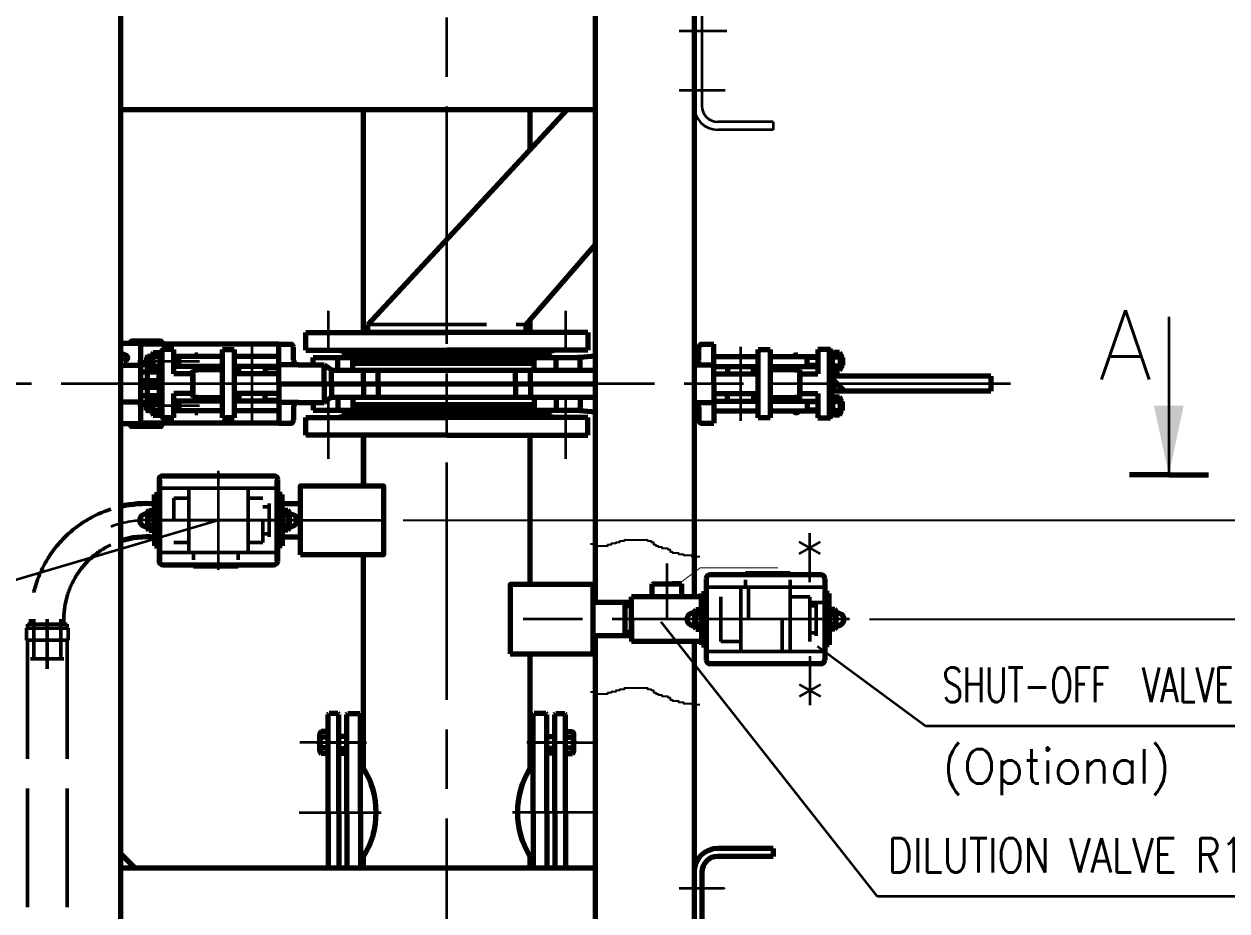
# Model space of a CAD drawing. Extents: x 68 to 8478, y -14 to 5926.
# Drawn here: x 1336 to 2552, y 3134 to 4031 of the extents above; entities that cross this region are included whole.
import ezdxf

# ---------------------------------------------------------------- set-up
doc = ezdxf.new("R2010")
doc.units = 0
doc.header["$LTSCALE"] = 10
doc.linetypes.add('ACAD_ISO02W100', pattern=[15, 12, -3])
doc.linetypes.add('ACAD_ISO08W100', pattern=[36, 24, -3, 6, -3])
doc.layers.get('0').update_dxf_attribs({"linetype": 'CONTINUOUS'})
doc.layers.get('DEFPOINTS').update_dxf_attribs({"linetype": 'CONTINUOUS'})
for name, color, linetype, lineweight in [('M_EQUIP_A1', 1, 'CONTINUOUS', 35), ('M_EQUIP_E2', 4, 'CONTINUOUS', 25), ('M_EQUIP_E3', 3, 'CONTINUOUS', 35), ('M_EQUIP_E5', 2, 'CONTINUOUS', 50), ('M_EQUIP_E7', 7, 'CONTINUOUS', 70), ('M_EQUIP_E8', 8, 'ACAD_ISO08W100', 18)]:
    doc.layers.add(name, color=color, linetype=linetype, lineweight=lineweight)
doc.styles.add('SIMPLEX', font='simplex')
doc.styles.add('TXT', font='txt')
doc.dimstyles.new('NORDIC', dxfattribs={"dimscale": 10, "dimtxt": 3.5, "dimasz": 3.5, "dimexe": 2, "dimexo": 2, "dimgap": 1, "dimtad": 0, "dimdec": 0, "dimdsep": 46, "dimtxsty": 'SIMPLEX', "dimcen": 3, "dimclrd": 3, "dimclre": 3, "dimclrt": 3, "dimadec": 0, "dimazin": 0, "dimtfac": 1, "dimtdec": 0, "dimtmove": 0, "dimatfit": 3, "dimfxl": 0, "dimtvp": 1, "dimtolj": 1, "dimarcsym": 0})

# ---------------------------------------------------------------- blocks, each defined once
blk = doc.blocks.new('*D14')
at = {"layer": 'DEFPOINTS', "color": 0, "linetype": 'Continuous', "lineweight": 25, "transparency": 16777216}
for p in [(1842.3, 5329.2), (1699.7, 3529.2), (2924.9, 3529.2)]:
    blk.add_point(p, dxfattribs=at)
at = {"layer": 'M_EQUIP_E3', "color": 3, "linetype": 'Continuous', "lineweight": -2, "transparency": 16777216}
for p, q in [((1862.3, 5329.2), (2944.9, 5329.2)), ((2924.9, 5294.2), (2924.9, 3564.2)), ((1719.7, 3529.2), (2944.9, 3529.2))]:
    blk.add_line(p, q, dxfattribs=at)
at = {"layer": 'M_EQUIP_E3', "color": 3, "linetype": 'Continuous', "lineweight": 25, "transparency": 16777216}
for points in [[(2919, 5294.2), (2930.7, 5294.2), (2924.9, 5329.2)], [(2919, 3564.2), (2930.7, 3564.2), (2924.9, 3529.2)]]:
    blk.add_solid(points, dxfattribs=at)
at = {"layer": 'M_EQUIP_E3', "color": 3, "linetype": 'Continuous', "transparency": 16777216, "insert": (2871.5, 4429.7), "char_height": 35, "attachment_point": 5, "rotation": 90, "style": 'SIMPLEX'}
blk.add_mtext('\\A1;(1800 [70.87"])', dxfattribs=at)
blk = doc.blocks.new('*D15')
at = {"layer": 'DEFPOINTS', "color": 0, "linetype": 'Continuous', "lineweight": 25, "transparency": 16777216}
for p in [(1699.7, 3529.2), (2063.3, 2934.2), (2924.9, 2934.2)]:
    blk.add_point(p, dxfattribs=at)
at = {"layer": 'M_EQUIP_E3', "color": 3, "linetype": 'Continuous', "lineweight": -2, "transparency": 16777216}
for p, q in [((1719.7, 3529.2), (2944.9, 3529.2)), ((2924.9, 3494.2), (2924.9, 2969.2)), ((2083.3, 2934.2), (2944.9, 2934.2))]:
    blk.add_line(p, q, dxfattribs=at)
at = {"layer": 'M_EQUIP_E3', "color": 3, "linetype": 'Continuous', "lineweight": 25, "transparency": 16777216}
for points in [[(2919, 3494.2), (2930.7, 3494.2), (2924.9, 3529.2)], [(2919, 2969.2), (2930.7, 2969.2), (2924.9, 2934.2)]]:
    blk.add_solid(points, dxfattribs=at)
at = {"layer": 'M_EQUIP_E3', "color": 3, "linetype": 'Continuous', "transparency": 16777216, "insert": (2871.5, 3231.7), "char_height": 35, "attachment_point": 5, "rotation": 90, "style": 'SIMPLEX'}
blk.add_mtext('\\A1;595 [23.43"]', dxfattribs=at)
blk = doc.blocks.new('*D17')
at = {"layer": 'DEFPOINTS', "color": 0, "linetype": 'Continuous', "lineweight": 25, "transparency": 16777216}
for p in [(2040.4, 5329.2), (3186.4, 5329.2), (2073.3, 2249.2)]:
    blk.add_point(p, dxfattribs=at)
at = {"layer": 'M_EQUIP_E3', "color": 3, "linetype": 'Continuous', "lineweight": -2, "transparency": 16777216}
for p, q in [((2060.4, 5329.2), (3206.4, 5329.2)), ((3186.4, 2284.2), (3186.4, 5294.2)), ((2093.3, 2249.2), (3206.4, 2249.2))]:
    blk.add_line(p, q, dxfattribs=at)
at = {"layer": 'M_EQUIP_E3', "color": 3, "linetype": 'Continuous', "lineweight": 25, "transparency": 16777216}
for points in [[(3180.6, 5294.2), (3192.2, 5294.2), (3186.4, 5329.2)], [(3180.6, 2284.2), (3192.2, 2284.2), (3186.4, 2249.2)]]:
    blk.add_solid(points, dxfattribs=at)
at = {"layer": 'M_EQUIP_E3', "color": 3, "linetype": 'Continuous', "transparency": 16777216, "insert": (3133.1, 3789.2), "char_height": 35, "attachment_point": 5, "rotation": 90, "style": 'SIMPLEX'}
blk.add_mtext('\\A1;(3080 [121.26"])', dxfattribs=at)
blk = doc.blocks.new('LMN1')
at = {"color": 0, "linetype": 'Continuous'}
blk.add_line((8, 0), (0, 0), dxfattribs=at)
blk.add_solid([(3.5, 0.75), (3.5, -0.75), (0, 0)], dxfattribs=at)
at = {"color": 0, "linetype": 'Continuous', "style": 'TXT'}
blk.add_attdef('A', (4.917, 0.5), '', height=3.5, dxfattribs=at)
blk = doc.blocks.new('U140X')
at = {"layer": 'M_EQUIP_E7'}
for p, q in [((72, 40), (16, 40)), ((72, 40), (72, 32)), ((72, 32), (16, 32)), ((-8, 16), (-8, -76)), ((0, 16), (0, -76)), ((72, -92), (16, -92)), ((72, -92), (72, -100)), ((72, -100), (16, -100))]:
    blk.add_line(p, q, dxfattribs=at)
for centre, radius, start, end in [((16, 16), 24, 90, 180), ((16, 16), 16, 90, 180), ((16, -76), 24, 180, 270), ((16, -76), 16, 180, 270)]:
    blk.add_arc(centre, radius, start, end, dxfattribs=at)
at = {"layer": 'M_EQUIP_E8'}
for p, q in [((-15.1, 0), (23.4, 0)), ((-15.1, -60), (23.4, -60))]:
    blk.add_line(p, q, dxfattribs=at)
blk = doc.blocks.new('TOIMITUSR')
at = {"layer": 'M_EQUIP_E3', "linetype": 'ACAD_ISO08W100', "lineweight": 35}
for p, q in [((30, 0), (130, 0)), ((87.5, -21.7), (112.5, 21.7)), ((87.5, 21.7), (112.5, -21.7))]:
    blk.add_line(p, q, dxfattribs=at)
blk = doc.blocks.new('*D40')
at = {"layer": 'DEFPOINTS', "color": 0, "linetype": 'Continuous', "lineweight": 25, "transparency": 16777216}
for p in [(1699.3, 3529.2), (2170.6, 3429.2), (2749.2, 3429.2)]:
    blk.add_point(p, dxfattribs=at)
at = {"layer": 'M_EQUIP_E3', "color": 3, "linetype": 'Continuous', "lineweight": -2, "transparency": 16777216}
for p, q in [((2749.2, 3529.2), (2749.2, 3887.5)), ((1719.3, 3529.2), (2769.2, 3529.2)), ((2749.2, 3464.2), (2749.2, 3494.2)), ((2190.6, 3429.2), (2769.2, 3429.2))]:
    blk.add_line(p, q, dxfattribs=at)
at = {"layer": 'M_EQUIP_E3', "color": 3, "linetype": 'Continuous', "lineweight": 25, "transparency": 16777216}
for points in [[(2743.3, 3494.2), (2755, 3494.2), (2749.2, 3529.2)], [(2743.3, 3464.2), (2755, 3464.2), (2749.2, 3429.2)]]:
    blk.add_solid(points, dxfattribs=at)
at = {"layer": 'M_EQUIP_E3', "color": 3, "linetype": 'Continuous', "transparency": 16777216, "insert": (2695.8, 3725.8), "char_height": 35, "attachment_point": 5, "rotation": 90, "style": 'SIMPLEX'}
blk.add_mtext('\\A1;100 [3.94"]', dxfattribs=at)

msp = doc.modelspace()

# ---------------------------------------------------------------- linework, layer by layer
at = {"layer": 'DEFPOINTS', "color": 0, "linetype": 'ByBlock'}
for p in [(1657.3, 3636.2), (1679.2, 3615.2), (1847.5, 3615.2), (1941.6, 3446), (1941.6, 3446), (2139, 3445.9), (1963.7, 3429.2), (1963.7, 3429.2)]:
    msp.add_point(p, dxfattribs=at)
at = {"layer": 'M_EQUIP_E2'}
for p, q in [((1662.2, 3309.5), (1654.2, 3309.5)), ((1864.5, 3309.5), (1872.5, 3309.5)), ((1662.2, 3299.3), (1654.2, 3299.3)), ((1864.5, 3299.3), (1872.5, 3299.3))]:
    msp.add_line(p, q, dxfattribs=at)
at = {"layer": 'M_EQUIP_E2', "color": 4, "linetype": 'Continuous', "lineweight": 25}
for points in [[(1908.5, 3505.4), (1912.5, 3505.4), (1912.5, 3504.4), (1914.5, 3504.4), (1914.5, 3503.4), (1926.1, 3503.4), (1926.1, 3504.7), (1929.7, 3504.7), (1929.7, 3505.9), (1934.6, 3505.9), (1934.6, 3507.1), (1938.2, 3507.1), (1938.2, 3508.3), (1943.1, 3508.3), (1943.1, 3509.5), (1966.2, 3509.5), (1966.2, 3508.3), (1969.8, 3508.3), (1969.8, 3507.1), (1972.2, 3507.1), (1972.2, 3504.7), (1974.7, 3504.7), (1974.7, 3503.5), (1977.1, 3503.5), (1977.1, 3502.2), (1980.7, 3502.2), (1980.7, 3501), (1986.8, 3501), (1986.8, 3499.8), (1989.2, 3499.8), (1989.2, 3497.4), (1991.7, 3497.4), (1991.7, 3496.2), (1997.7, 3496.2), (1997.7, 3495), (2002.6, 3495), (2002.6, 3493.8), (2011.1, 3493.8), (2011.1, 3492.5), (2019.3, 3492.5)], [(1908.5, 3355.6), (1912.5, 3355.6), (1912.5, 3354.6), (1914.5, 3354.6), (1914.5, 3353.6), (1926.1, 3353.6), (1926.1, 3354.9), (1929.7, 3354.9), (1929.7, 3356.1), (1934.6, 3356.1), (1934.6, 3357.3), (1938.2, 3357.3), (1938.2, 3358.5), (1943.1, 3358.5), (1943.1, 3359.7), (1966.2, 3359.7), (1966.2, 3358.5), (1969.8, 3358.5), (1969.8, 3357.3), (1972.2, 3357.3), (1972.2, 3354.9), (1974.7, 3354.9), (1974.7, 3353.7), (1977.1, 3353.7), (1977.1, 3352.5), (1980.7, 3352.5), (1980.7, 3351.2), (1986.8, 3351.2), (1986.8, 3350), (1989.2, 3350), (1989.2, 3347.6), (1991.7, 3347.6), (1991.7, 3346.4), (1997.7, 3346.4), (1997.7, 3345.2), (2002.6, 3345.2), (2002.6, 3344), (2011.1, 3344), (2011.1, 3342.8), (2019.3, 3342.8)]]:
    msp.add_lwpolyline(points, dxfattribs=at)
at = {"layer": 'M_EQUIP_E3', "color": 3, "linetype": 'ACAD_ISO08W100', "lineweight": 35}
for p, q in [((1763.3, 1907.7), (1763.3, 5260.8)), ((1998.3, 4024.2), (2046.4, 4024.2)), ((2006.3, 3964.2), (2044.7, 3964.2)), ((1643.3, 3740.9), (1643.3, 3699.4)), ((1883.3, 3740.9), (1883.3, 3699.4)), ((1643.3, 3653.1), (1643.3, 3591.5)), ((1883.3, 3653.1), (1883.3, 3591.5)), ((1463.3, 3529.2), (1699.7, 3529.2)), ((1547.4, 3529.2), (1695.9, 3529.2)), ((1986.1, 3429.2), (1986.1, 3485.4)), ((2170.6, 3429.2), (1827, 3429.2)), ((1673.4, 3304.4), (1614.6, 3304.4)), ((1631.5, 3304.4), (1682.2, 3304.4)), ((1895.2, 3304.4), (1844.4, 3304.4)), ((1853.3, 3304.4), (1912.1, 3304.4)), ((1613.9, 3233.7), (1696.9, 3233.7)), ((1912.8, 3233.7), (1829.8, 3233.7)), ((1998.3, 3157.2), (2043.7, 3157.2))]:
    msp.add_line(p, q, dxfattribs=at)
at = {"layer": 'M_EQUIP_E3', "linetype": 'ACAD_ISO08W100', "lineweight": 35}
for p, q in [((1998.3, 3964.2), (2036.7, 3964.2)), ((1566.4, 3629.8), (1566.4, 3704.8)), ((2060.3, 3704.8), (2060.3, 3629.8)), ((1513.1, 3689.8), (1451, 3689.8)), ((2333.3, 3667.3), (896, 3667.3)), ((1513.1, 3644.8), (1451, 3644.8)), ((1532.3, 3479.2), (1532.3, 3579.2)), ((1612.3, 3529.2), (1452.3, 3529.2))]:
    msp.add_line(p, q, dxfattribs=at)
at = {"layer": 'M_EQUIP_E3', "color": 3, "linetype": 'Continuous', "lineweight": 35}
for p, q in [((1042.9, 3385.6), (1531.9, 3529.2)), ((2198.9, 3148.8), (1980.2, 3426.6)), ((2138.3, 3402), (2247.5, 3321.2)), ((2247.5, 3321.2), (2678.3, 3321.2)), ((2661.7, 3148.8), (2198.9, 3148.8))]:
    msp.add_line(p, q, dxfattribs=at)
at = {"layer": 'M_EQUIP_E3', "linetype": 'ACAD_ISO08W100', "lineweight": 35}
msp.add_arc((1459.3, 3429.2), 100, 90, 110.867, dxfattribs=at)
at = {"layer": 'M_EQUIP_E5', "linetype": 'ACAD_ISO02W100', "lineweight": 50}
for p, q in [((1683.3, 3727.2), (1843.3, 3727.2)), ((1472.3, 3561.6), (1592.3, 3561.6)), ((1502.3, 3529.2), (1502.3, 3561.7)), ((1562.3, 3561.7), (1562.3, 3529.2)), ((1502.3, 3551.7), (1487.3, 3551.7)), ((1487.3, 3529.2), (1487.3, 3551.7)), ((1562.3, 3551.7), (1577.3, 3551.7)), ((1577.3, 3542.8), (1583.7, 3542.8)), ((1583.7, 3546), (1583.7, 3512.3)), ((1502.3, 3529.2), (1502.3, 3496.7)), ((1562.3, 3496.7), (1562.3, 3529.2)), ((1577.3, 3506.7), (1577.3, 3529.2)), ((1577.3, 3515.6), (1583.7, 3515.6)), ((1502.3, 3506.7), (1487.3, 3506.7)), ((1562.3, 3506.7), (1577.3, 3506.7)), ((1472.3, 3496.7), (1592.3, 3496.7)), ((1507.3, 3496.7), (1507.3, 3489.2)), ((1552.3, 3489.2), (1552.3, 3496.7)), ((2065.5, 3469.1), (2065.5, 3461.5)), ((2110.5, 3461.5), (2110.5, 3469.1)), ((2145.5, 3461.5), (2025.5, 3461.5)), ((2110.5, 3461.6), (2060.5, 3461.6)), ((2060.5, 3461.6), (2060.5, 3429.1)), ((2068.5, 3461.6), (2068.5, 3429.1)), ((2110.5, 3429.1), (2110.5, 3461.6)), ((2040.5, 3451.6), (2040.5, 3429.1)), ((2110.5, 3451.6), (2130.5, 3451.6)), ((2130.5, 3429.1), (2130.5, 3451.6)), ((2130.5, 3412.2), (2130.5, 3445.9)), ((2130.5, 3445.9), (2146.9, 3445.9)), ((2130.5, 3442.7), (2136.9, 3442.7)), ((2136.9, 3412.2), (2136.9, 3445.9)), ((1380.3, 3420), (1338.3, 3420)), ((1338.3, 3420), (1338.3, 3408)), ((1379.3, 3424), (1339.3, 3424)), ((1342.5, 3424), (1342.5, 3429.2)), ((1345.7, 3389.2), (1345.7, 3429.2)), ((1359.3, 3378.8), (1359.3, 3429.2)), ((1372.9, 3389.2), (1372.9, 3429.2)), ((1376.2, 3424), (1376.2, 3429.2)), ((1380.3, 3420), (1380.3, 3408)), ((2040.5, 3406.6), (2040.5, 3429.1)), ((2060.5, 3396.6), (2060.5, 3429.1)), ((2102.5, 3429.1), (2102.5, 3396.6)), ((2110.5, 3429.1), (2110.5, 3396.6)), ((2130.5, 3429.1), (2130.5, 3406.6)), ((1380.3, 3408), (1338.3, 3408)), ((2060.5, 3406.6), (2040.5, 3406.6)), ((2130.5, 3415.5), (2136.9, 3415.5)), ((2145.5, 3396.6), (2025.5, 3396.6)), ((2110.5, 3396.6), (2060.5, 3396.6)), ((1342.5, 3389.2), (1376.2, 3389.2)), ((1359.3, 3389.2), (1374.4, 3389.2))]:
    msp.add_line(p, q, dxfattribs=at)
at = {"layer": 'M_EQUIP_E5', "linetype": 'Continuous', "lineweight": 70}
for p, q in [((1473.8, 3710.5), (1444.8, 3710.5)), ((1454, 3708), (1433.3, 3708)), ((1439.2, 3695.9), (1433.3, 3698.5)), ((1443.3, 3709), (1443.3, 3708)), ((1454, 3626.6), (1454, 3708)), ((1593.3, 3707.3), (1454, 3707.3)), ((1503.3, 3707.3), (1454, 3707.3)), ((1466.5, 3699), (1472.9, 3699)), ((1473.7, 3678.8), (1473.7, 3700.8)), ((1473.7, 3700.8), (1475.3, 3700.8)), ((1475.3, 3709), (1475.3, 3707.3)), ((1475.3, 3701.8), (1475.3, 3632.8)), ((1487.3, 3701.8), (1475.3, 3701.8)), ((1487.3, 3677.3), (1487.3, 3701.8)), ((1536.4, 3632.8), (1536.4, 3701.8)), ((1536.4, 3701.8), (1548.4, 3701.8)), ((1548.4, 3701.8), (1548.4, 3632.8)), ((1593.3, 3707.3), (1605.3, 3707.3)), ((1593.3, 3667.2), (1593.3, 3707.2)), ((1608.3, 3691.3), (1608.3, 3704.3)), ((2013.3, 3703.9), (2018.3, 3704.3)), ((2018.3, 3691.3), (2018.3, 3704.3)), ((2021.3, 3707.3), (2033.3, 3707.3)), ((2033.3, 3667.3), (2033.3, 3707.3)), ((2078.3, 3632.8), (2078.3, 3701.8)), ((2078.3, 3701.8), (2090.3, 3701.8)), ((2090.3, 3701.8), (2090.3, 3632.8)), ((1437.2, 3691.3), (1433.3, 3693)), ((1454, 3685.8), (1433.3, 3685.8)), ((1459.8, 3686.3), (1454, 3686.3)), ((1460.8, 3686.3), (1454, 3686.3)), ((1460.8, 3694.8), (1459.8, 3693.9)), ((1459.8, 3693.9), (1459.8, 3685.7)), ((1459.8, 3693.9), (1465.7, 3693.9)), ((1459.8, 3685.7), (1460.8, 3684.8)), ((1459.8, 3685.7), (1465.7, 3685.7)), ((1460.3, 3686.3), (1460.3, 3648.3)), ((1460.8, 3684.8), (1460.8, 3694.8)), ((1465.7, 3694.8), (1460.8, 3694.8)), ((1465.7, 3682.9), (1465.7, 3696.7)), ((1472.9, 3694.4), (1466.5, 3694.4)), ((1473.7, 3682.9), (1473.7, 3696.7)), ((1536.4, 3694.8), (1487.3, 3694.8)), ((1487.3, 3693.9), (1492.5, 3693.9)), ((1487.3, 3685.7), (1492.5, 3685.7)), ((1492.5, 3684.8), (1492.5, 3694.8)), ((1511.4, 3696.3), (1508.4, 3696.3)), ((1508.4, 3696.3), (1508.4, 3694.7)), ((1511.4, 3694.7), (1511.4, 3696.3)), ((1593.3, 3694.8), (1548.4, 3694.8)), ((1613.3, 3686.3), (1593.3, 3686.3)), ((1613.3, 3686.3), (1639.3, 3686.3)), ((1628.3, 3686.3), (1628.3, 3694)), ((1628.3, 3694), (1668.4, 3694)), ((1639.3, 3686.3), (1646.8, 3681)), ((1639.3, 3667.3), (1639.3, 3686.3)), ((1653, 3681), (1653, 3694)), ((1658.1, 3694), (1661.4, 3697.3)), ((1661.4, 3697.3), (1865.5, 3697.3)), ((1668.4, 3681), (1668.4, 3694)), ((1668.4, 3692.3), (1851.7, 3692.3)), ((1668.4, 3688.2), (1851.7, 3688.2)), ((1851.7, 3681), (1851.7, 3694)), ((1851.7, 3694), (1895.3, 3694)), ((1868.8, 3694), (1865.5, 3697.3)), ((1873.9, 3681), (1873.9, 3694)), ((1894.1, 3694), (1913.3, 3695.6)), ((1898.3, 3681), (1898.3, 3691)), ((2013.3, 3686.3), (2033.3, 3686.3)), ((1454, 3679.3), (1472.3, 3679.3)), ((1465.7, 3684.8), (1460.8, 3684.8)), ((1466.5, 3685.2), (1472.9, 3685.2)), ((1472.9, 3680.5), (1466.5, 3680.5)), ((1467.8, 3679.3), (1467.8, 3680.5)), ((1472.3, 3670.5), (1472.3, 3679.3)), ((1473.7, 3678.8), (1475.3, 3678.8)), ((1536.4, 3684.8), (1487.3, 3684.8)), ((1506.4, 3677.3), (1487.3, 3677.3)), ((1536.4, 3681.3), (1506.4, 3681.3)), ((1506.4, 3681.3), (1506.4, 3678.3)), ((1506.4, 3656.3), (1506.4, 3678.3)), ((1506.4, 3677.3), (1506.4, 3657.3)), ((1508.4, 3684.8), (1508.4, 3681.3)), ((1508.4, 3681.3), (1511.4, 3681.3)), ((1511.4, 3681.3), (1511.4, 3684.8)), ((1511.4, 3683.8), (1536.4, 3683.8)), ((1536.4, 3678.3), (1536.4, 3681.3)), ((1593.3, 3684.8), (1548.4, 3684.8)), ((1593.3, 3684.8), (1548.4, 3684.8)), ((1548.4, 3683.8), (1553.1, 3683.8)), ((1593.3, 3677.3), (1548.4, 3677.3)), ((1553.1, 3677.3), (1553.1, 3684.8)), ((1579.6, 3684.8), (1579.6, 3677.3)), ((1579.6, 3683.8), (1593.3, 3683.8)), ((1646.8, 3667.3), (1646.8, 3681)), ((1646.8, 3681), (1913.3, 3681)), ((1679, 3667.3), (1679, 3681)), ((1694, 3667.3), (1694, 3681)), ((1832.8, 3667.3), (1832.8, 3681)), ((1847.8, 3667.3), (1847.8, 3681)), ((2033.3, 3677.3), (2078.3, 3677.3)), ((2047.1, 3684.8), (2047.1, 3677.3)), ((2073.6, 3677.3), (2073.6, 3684.8)), ((2120.3, 3678.3), (2120.3, 3656.3)), ((2120.3, 3657.3), (2120.3, 3677.3)), ((2313.3, 3674.8), (2150.3, 3674.8)), ((2150.3, 3674.8), (2165.3, 3659.8)), ((2313.3, 3674.8), (2313.3, 3659.8)), ((1454, 3670.5), (1472.3, 3670.5)), ((1454, 3670.3), (1475.7, 3670.3)), ((1454, 3670.3), (1475.3, 3670.3)), ((1454, 3664.3), (1475.7, 3664.3)), ((1471.8, 3664.3), (1454, 3664.3)), ((1454, 3664.3), (1475.3, 3664.3)), ((1454, 3664), (1472.3, 3664)), ((1472.3, 3664), (1472.3, 3655.3)), ((1593.3, 3667.3), (1913.3, 3667.3)), ((1593.3, 3667.2), (1593.3, 3627.2)), ((1639.3, 3667.3), (1639.3, 3648.3)), ((1646.8, 3667.3), (1646.8, 3653.6)), ((1679, 3667.3), (1679, 3653.6)), ((1694, 3667.3), (1694, 3653.6)), ((1832.8, 3667.3), (1832.8, 3653.6)), ((1847.8, 3667.3), (1847.8, 3653.6)), ((2033.3, 3667.3), (2033.3, 3627.3)), ((2150.3, 3659.8), (2157.8, 3667.3)), ((1454, 3655.3), (1472.3, 3655.3)), ((1459.8, 3648.9), (1460.8, 3649.8)), ((1465.7, 3649.8), (1460.8, 3649.8)), ((1460.8, 3649.8), (1460.8, 3639.8)), ((1465.7, 3651.7), (1465.7, 3637.9)), ((1472.9, 3654), (1466.5, 3654)), ((1466.5, 3649.4), (1472.9, 3649.4)), ((1467.8, 3655.3), (1467.8, 3654)), ((1473.7, 3655.8), (1473.7, 3633.8)), ((1473.7, 3655.8), (1475.3, 3655.8)), ((1473.7, 3651.7), (1473.7, 3637.9)), ((1487.3, 3632.8), (1487.3, 3657.3)), ((1506.4, 3657.3), (1487.3, 3657.3)), ((1536.4, 3649.8), (1487.3, 3649.8)), ((1492.5, 3649.8), (1492.5, 3639.8)), ((1506.4, 3656.3), (1506.4, 3653.3)), ((1506.4, 3653.3), (1536.4, 3653.3)), ((1511.4, 3653.3), (1508.4, 3653.3)), ((1508.4, 3653.3), (1508.4, 3649.8)), ((1511.4, 3649.8), (1511.4, 3653.3)), ((1511.4, 3650.8), (1536.4, 3650.8)), ((1536.4, 3653.3), (1536.4, 3656.3)), ((1593.3, 3657.3), (1548.4, 3657.3)), ((1548.4, 3650.8), (1553.1, 3650.8)), ((1593.3, 3649.8), (1548.4, 3649.8)), ((1593.3, 3649.8), (1548.4, 3649.8)), ((1553.1, 3657.3), (1553.1, 3649.8)), ((1579.6, 3649.8), (1579.6, 3657.3)), ((1579.6, 3650.8), (1593.3, 3650.8)), ((1639.3, 3648.3), (1646.8, 3653.6)), ((1646.8, 3653.6), (1913.3, 3653.6)), ((1653, 3653.6), (1653, 3640.6)), ((1668.4, 3653.6), (1668.4, 3640.6)), ((1851.7, 3653.6), (1851.7, 3640.6)), ((1873.9, 3653.6), (1873.9, 3640.6)), ((1898.3, 3653.6), (1898.3, 3643.6)), ((2033.3, 3657.3), (2078.3, 3657.3)), ((2047.1, 3649.8), (2047.1, 3657.3)), ((2073.6, 3657.3), (2073.6, 3649.8)), ((2313.3, 3659.8), (2150.3, 3659.8)), ((1454, 3648.8), (1433.3, 3648.8)), ((1459.8, 3648.3), (1454, 3648.3)), ((1460.8, 3648.3), (1454, 3648.3)), ((1459.8, 3648.9), (1465.7, 3648.9)), ((1459.8, 3640.7), (1459.8, 3648.9)), ((1460.8, 3639.8), (1459.8, 3640.7)), ((1459.8, 3640.7), (1465.7, 3640.7)), ((1465.7, 3639.8), (1460.8, 3639.8)), ((1472.9, 3640.2), (1466.5, 3640.2)), ((1487.3, 3648.9), (1492.5, 3648.9)), ((1487.3, 3640.7), (1492.5, 3640.7)), ((1536.4, 3639.8), (1487.3, 3639.8)), ((1508.4, 3639.8), (1508.4, 3638.3)), ((1508.4, 3638.3), (1511.4, 3638.3)), ((1511.4, 3638.3), (1511.4, 3639.8)), ((1593.3, 3639.8), (1548.4, 3639.8)), ((1613.3, 3648.3), (1593.3, 3648.3)), ((1608.3, 3643.3), (1608.3, 3630.3)), ((1613.3, 3648.3), (1639.3, 3648.3)), ((1628.3, 3648.3), (1628.3, 3640.6)), ((1628.3, 3640.6), (1668.4, 3640.6)), ((1658.1, 3640.6), (1661.4, 3637.3)), ((1661.4, 3637.3), (1865.5, 3637.3)), ((1668.4, 3646.4), (1851.7, 3646.4)), ((1668.4, 3642.3), (1851.7, 3642.3)), ((1851.7, 3640.6), (1895.3, 3640.6)), ((1868.8, 3640.6), (1865.5, 3637.3)), ((1894.1, 3640.6), (1913.3, 3639)), ((2013.3, 3648.3), (2033.3, 3648.3)), ((2018.3, 3643.3), (2018.3, 3630.3)), ((1454, 3626.6), (1433.3, 3626.6)), ((1443.3, 3625.6), (1443.3, 3626.6)), ((1593.3, 3627.3), (1454, 3627.3)), ((1503.3, 3627.3), (1454, 3627.3)), ((1466.5, 3635.5), (1472.9, 3635.5)), ((1473.7, 3633.8), (1475.3, 3633.8)), ((1487.3, 3632.8), (1475.3, 3632.8)), ((1475.3, 3625.6), (1475.3, 3627.3)), ((1548.4, 3632.8), (1536.4, 3632.8)), ((1593.3, 3627.3), (1605.3, 3627.3)), ((2013.3, 3630.7), (2018.3, 3630.3)), ((2021.3, 3627.3), (2033.3, 3627.3)), ((2090.3, 3632.8), (2078.3, 3632.8)), ((1473.8, 3624.1), (1444.8, 3624.1))]:
    msp.add_line(p, q, dxfattribs=at)
for points in [[(2138.4, 3701.8), (2138.4, 3677.3)], [(2151.3, 3701.8), (2138.4, 3701.8)], [(2150.3, 3632.8), (2150.3, 3701.8)], [(2151.3, 3674.8), (2151.3, 3701.8)], [(2151.3, 3700.3), (2151.3, 3679.3)], [(2151.3, 3679.3), (2153.4, 3679.3), (2153.4, 3700.3)], [(2153.4, 3700.3), (2151.3, 3700.3)], [(2154.2, 3694.4), (2153.4, 3695.9), (2153.4, 3697.5), (2154.2, 3699)], [(2160.5, 3699), (2154.2, 3699)], [(2160.5, 3699), (2161.3, 3697.5), (2161.3, 3695.9), (2160.5, 3694.4)], [(2033.3, 3694.8), (2078.3, 3694.8)], [(2090.3, 3694.8), (2138.4, 3694.8)], [(2118.3, 3696.3), (2115.3, 3696.3), (2115.3, 3694.8)], [(2118.3, 3694.8), (2118.3, 3696.3)], [(2127.8, 3684.8), (2127.8, 3694.8)], [(2138.4, 3693.9), (2127.8, 3693.9)], [(2138.4, 3685.7), (2127.8, 3685.7)], [(2153.4, 3682.9), (2153.4, 3696.7)], [(2154.2, 3685.2), (2153.4, 3688.2), (2153.4, 3691.4), (2154.2, 3694.4)], [(2154.2, 3694.4), (2160.5, 3694.4)], [(2160.5, 3694.4), (2161.3, 3691.4), (2161.3, 3688.2), (2160.5, 3685.2)], [(2161.3, 3682.9), (2161.3, 3696.7)], [(2161.3, 3694.8), (2162.4, 3694.8)], [(2163.3, 3693.9), (2161.3, 3693.9)], [(2163.3, 3685.7), (2161.3, 3685.7)], [(2162.4, 3684.8), (2162.4, 3694.8), (2163.3, 3693.9)], [(2163.3, 3685.7), (2162.4, 3684.8)], [(2163.3, 3693.9), (2163.3, 3685.7)], [(2033.3, 3684.8), (2078.3, 3684.8)], [(2090.3, 3684.8), (2138.4, 3684.8)], [(2120.3, 3681.3), (2090.3, 3681.3), (2090.3, 3678.3)], [(2115.3, 3684.8), (2115.3, 3681.3), (2118.3, 3681.3), (2118.3, 3684.8)], [(2120.3, 3678.3), (2120.3, 3681.3)], [(2120.3, 3677.3), (2138.4, 3677.3)], [(2154.2, 3680.6), (2153.4, 3682), (2153.4, 3683.7), (2154.2, 3685.2)], [(2160.5, 3685.2), (2154.2, 3685.2)], [(2154.2, 3680.6), (2160.5, 3680.6)], [(2160.5, 3685.2), (2161.3, 3683.7), (2161.3, 3682), (2160.5, 3680.6)], [(2161.3, 3684.8), (2162.4, 3684.8)], [(2033.3, 3649.8), (2078.3, 3649.8)], [(2090.3, 3656.3), (2090.3, 3653.3), (2120.3, 3653.3), (2120.3, 3656.3)], [(2090.3, 3649.8), (2138.4, 3649.8)], [(2118.3, 3653.3), (2115.3, 3653.3), (2115.3, 3649.8)], [(2118.3, 3649.8), (2118.3, 3653.3)], [(2120.3, 3657.3), (2138.4, 3657.3)], [(2127.8, 3649.8), (2127.8, 3639.8)], [(2138.4, 3657.3), (2138.4, 3632.8)], [(2151.3, 3632.8), (2151.3, 3659.8)], [(2151.3, 3634.3), (2151.3, 3655.3)], [(2151.3, 3655.3), (2153.4, 3655.3), (2153.4, 3634.3)], [(2154.2, 3654), (2153.4, 3652.5), (2153.4, 3650.9), (2154.2, 3649.4)], [(2153.4, 3651.7), (2153.4, 3637.9)], [(2154.2, 3649.4), (2153.4, 3646.4), (2153.4, 3643.2), (2154.2, 3640.2)], [(2154.2, 3654), (2160.5, 3654)], [(2160.5, 3649.4), (2154.2, 3649.4)], [(2160.5, 3649.4), (2161.3, 3650.9), (2161.3, 3652.5), (2160.5, 3654)], [(2160.5, 3640.2), (2161.3, 3643.2), (2161.3, 3646.4), (2160.5, 3649.4)], [(2161.3, 3651.7), (2161.3, 3637.9)], [(2161.3, 3649.8), (2162.4, 3649.8)], [(2163.3, 3648.9), (2162.4, 3649.8)], [(2162.4, 3649.8), (2162.4, 3639.8)], [(2033.3, 3639.8), (2078.3, 3639.8)], [(2090.3, 3639.8), (2138.4, 3639.8)], [(2115.3, 3639.8), (2115.3, 3638.3), (2118.3, 3638.3), (2118.3, 3639.8)], [(2138.4, 3648.9), (2127.8, 3648.9)], [(2138.4, 3640.7), (2127.8, 3640.7)], [(2154.2, 3640.2), (2153.4, 3638.7), (2153.4, 3637.1), (2154.2, 3635.6)], [(2154.2, 3640.2), (2160.5, 3640.2)], [(2160.5, 3635.6), (2161.3, 3637.1), (2161.3, 3638.7), (2160.5, 3640.2)], [(2163.3, 3648.9), (2161.3, 3648.9)], [(2163.3, 3640.7), (2161.3, 3640.7)], [(2161.3, 3639.8), (2162.4, 3639.8)], [(2162.4, 3639.8), (2163.3, 3640.7)], [(2163.3, 3640.7), (2163.3, 3648.9)], [(2138.4, 3632.8), (2151.3, 3632.8)], [(2153.4, 3634.3), (2151.3, 3634.3)], [(2160.5, 3635.6), (2154.2, 3635.6)]]:
    msp.add_lwpolyline(points, dxfattribs=at)
at = {"layer": 'M_EQUIP_E5', "linetype": 'ACAD_ISO02W100', "lineweight": 50}
for points in [[(1339.3, 3424), (1339.3, 3420)], [(1379.3, 3424), (1379.3, 3420)], [(1339.3, 3408), (1339.3, 2882.2)], [(1379.3, 3408), (1379.3, 2882.2)]]:
    msp.add_lwpolyline(points, dxfattribs=at)
at = {"layer": 'M_EQUIP_E5', "linetype": 'Continuous', "lineweight": 70}
for centre, radius, start, end in [((1444.8, 3709), 1.5, 90, 180), ((1473.8, 3709), 1.5, 0, 90), ((1469.5, 3696.7), 3.73, 141.7868, 218.2132), ((1470, 3696.7), 3.73, 321.7868, 38.2132), ((1605.3, 3704.3), 3, 0, 90), ((2021.3, 3704.3), 3, 90, 180), ((1438.2, 3693.6), 2.5, 246.524, 66.524), ((1479.5, 3689.8), 13.7, 160.3471, 199.6529), ((1460, 3689.8), 13.7, 340.3471, 19.6529), ((1613.3, 3691.3), 5, 180, 270), ((1895.3, 3691), 3, 0, 90), ((2013.3, 3691.3), 5, 270, 0), ((1469.5, 3682.9), 3.73, 141.7868, 218.2132), ((1470, 3682.9), 3.73, 321.7868, 38.2132), ((1469.5, 3651.7), 3.73, 141.7868, 218.2132), ((1479.5, 3644.8), 13.7, 160.3471, 199.6529), ((1470, 3651.7), 3.73, 321.7868, 38.2132), ((1460, 3644.8), 13.7, 340.3471, 19.6529), ((1469.5, 3637.9), 3.73, 141.7868, 218.2132), ((1470, 3637.9), 3.73, 321.7868, 38.2132), ((1613.3, 3643.3), 5, 90, 180), ((1895.3, 3643.6), 3, 270, 0), ((2013.3, 3643.3), 5, 0, 90), ((1444.8, 3625.6), 1.5, 180, 270), ((1473.8, 3625.6), 1.5, 270, 0), ((1605.3, 3630.3), 3, 270, 0), ((2021.3, 3630.3), 3, 180, 270)]:
    msp.add_arc(centre, radius, start, end, dxfattribs=at)
at = {"layer": 'M_EQUIP_E5', "linetype": 'ACAD_ISO02W100', "lineweight": 50}
for radius, start in [(116.8, 107.7482), (83.2, 115.3649)]:
    msp.add_arc((1459.3, 3429.2), radius, start, 180, dxfattribs=at)
at = {"layer": 'M_EQUIP_E7'}
for p, q in [((2013.3, 4809.7), (2013.3, 3757.8)), ((1433.3, 4709.7), (1433.3, 2264.2)), ((1913.3, 4709.7), (1913.3, 3747.6)), ((1913.3, 3944.2), (1433.3, 3944.2)), ((1884.7, 3944.2), (1683.3, 3727.2)), ((1913.3, 3808), (1843.3, 3727.2)), ((1913.3, 3747.6), (1913.3, 3446)), ((2013.3, 3757.8), (2013.3, 3451.7)), ((1683.3, 3719.2), (1683.3, 3727.2)), ((1843.3, 3727.2), (1843.3, 3719.2)), ((1843.3, 3719.2), (1683.3, 3719.2)), ((1596.8, 3546), (1615.3, 3546)), ((1596.8, 3512.3), (1615.3, 3512.3)), ((1971.1, 3464.8), (2001.1, 3464.8)), ((1971.1, 3451.7), (1971.1, 3464.8)), ((2000.9, 3464.8), (1991.1, 3464.8)), ((2001.1, 3451.7), (2001.1, 3464.8)), ((1943.7, 3412.3), (1943.7, 3446)), ((1950.1, 3442.8), (1943.7, 3442.8)), ((2021, 3451.7), (1950.1, 3451.7)), ((1950.1, 3429.2), (1950.1, 3451.7)), ((1950.1, 3412.3), (1950.1, 3446)), ((1950.1, 3429.2), (1950.1, 3406.7)), ((1913.3, 3412.3), (1913.3, 3054.2)), ((1950.1, 3415.6), (1943.7, 3415.6)), ((2021, 3406.7), (1950.1, 3406.7)), ((2013.3, 3406.7), (2013.3, 3032.2)), ((1433.3, 3192.2), (1448.3, 3177.2)), ((1913.3, 3177.2), (1433.3, 3177.2))]:
    msp.add_line(p, q, dxfattribs=at)
at = {"layer": 'M_EQUIP_E7', "lineweight": 35}
for p, q in [((2013.3, 4040.2), (2013.3, 3948.2)), ((2021.3, 4040.2), (2021.3, 3948.2)), ((2093.3, 3932.2), (2037.3, 3932.2)), ((2093.3, 3932.2), (2093.3, 3924.2)), ((2093.3, 3924.2), (2037.3, 3924.2))]:
    msp.add_line(p, q, dxfattribs=at)
at = {"layer": 'M_EQUIP_E7', "linetype": 'Continuous'}
for p, q in [((1679.2, 3719.2), (1679.2, 3944.2)), ((1847.5, 3904.1), (1847.5, 3944.2)), ((1847.5, 3719.2), (1847.5, 3732)), ((1620.8, 3719.2), (1763.3, 3719.2)), ((1620.8, 3701.2), (1620.8, 3719.2)), ((1905.8, 3719.2), (1763.3, 3719.2)), ((1905.8, 3719.2), (1905.8, 3701.2)), ((1620.8, 3701.2), (1687.3, 3701.2)), ((1657.3, 3701.2), (1763.3, 3701.2)), ((1657.3, 3701.2), (1657.3, 3698.2)), ((1657.3, 3698.2), (1688.4, 3698.2)), ((1688.4, 3698.2), (1763.3, 3698.2)), ((1869.3, 3701.2), (1763.3, 3701.2)), ((1869.3, 3698.2), (1763.3, 3698.2)), ((1905.8, 3701.2), (1839.4, 3701.2)), ((1869.3, 3701.2), (1869.3, 3698.2)), ((1620.8, 3633.2), (1763.3, 3633.2)), ((1620.8, 3615.2), (1620.8, 3633.2)), ((1657.3, 3636.2), (1763.3, 3636.2)), ((1657.3, 3633.2), (1657.3, 3636.2)), ((1657.3, 3633.2), (1763.3, 3633.2)), ((1869.3, 3636.2), (1763.3, 3636.2)), ((1905.8, 3633.2), (1763.3, 3633.2)), ((1869.3, 3633.2), (1763.3, 3633.2)), ((1869.3, 3633.2), (1869.3, 3636.2)), ((1905.8, 3615.2), (1905.8, 3633.2)), ((1763.3, 3615.2), (1620.8, 3615.2)), ((1679.2, 3615.2), (1679.2, 3564.2)), ((1679.2, 3564.2), (1679.2, 3615.2)), ((1763.3, 3615.2), (1905.8, 3615.2)), ((1847.5, 3464.2), (1847.5, 3615.2)), ((1679.2, 3564.2), (1679.2, 3581.2)), ((1679.2, 3278.1), (1679.2, 3494.2)), ((1679.2, 3278.1), (1679.2, 3494.2)), ((1933.7, 3446), (1911.5, 3446)), ((1950.1, 3446), (1933.7, 3446)), ((1943.7, 3412.3), (1943.7, 3446)), ((1950.1, 3442.8), (1943.7, 3442.8)), ((1950.1, 3412.3), (1911.5, 3412.3)), ((1950.1, 3412.3), (1911.7, 3412.3)), ((1950.1, 3415.6), (1943.7, 3415.6)), ((1847.5, 3278.1), (1847.5, 3394.2)), ((1643.2, 3332.7), (1644.2, 3333.7)), ((1653.2, 3333.7), (1644.2, 3333.7)), ((1654.2, 3332.7), (1653.2, 3333.7)), ((1662.2, 3332.7), (1663.2, 3333.7)), ((1663.2, 3333.7), (1675.2, 3333.7)), ((1676.2, 3332.7), (1675.2, 3333.7)), ((1850.5, 3332.7), (1851.5, 3333.7)), ((1863.5, 3333.7), (1851.5, 3333.7)), ((1864.5, 3332.7), (1863.5, 3333.7)), ((1872.5, 3332.7), (1873.5, 3333.7)), ((1873.5, 3333.7), (1882.5, 3333.7)), ((1883.5, 3332.7), (1882.5, 3333.7)), ((1643.2, 3233.7), (1643.2, 3332.7)), ((1654.2, 3233.7), (1654.2, 3332.7)), ((1662.2, 3233.7), (1662.2, 3332.7)), ((1676.2, 3233.7), (1676.2, 3332.7)), ((1850.5, 3233.7), (1850.5, 3332.7)), ((1864.5, 3233.7), (1864.5, 3332.7)), ((1872.5, 3233.7), (1872.5, 3332.7)), ((1883.5, 3233.7), (1883.5, 3332.7)), ((1634.8, 3296.1), (1634.8, 3312.6)), ((1643.2, 3315.4), (1636.2, 3315.4)), ((1643.2, 3309.9), (1636.2, 3309.9)), ((1643.2, 3293.4), (1643.2, 3315.4)), ((1883.5, 3293.4), (1883.5, 3315.4)), ((1883.5, 3315.4), (1890.5, 3315.4)), ((1883.5, 3309.9), (1890.5, 3309.9)), ((1891.9, 3296.1), (1891.9, 3312.6)), ((1643.2, 3298.9), (1636.2, 3298.9)), ((1883.5, 3298.9), (1890.5, 3298.9)), ((1643.2, 3293.4), (1636.2, 3293.4)), ((1654.2, 3293.7), (1662.2, 3293.7)), ((1872.5, 3293.7), (1864.5, 3293.7)), ((1883.5, 3293.4), (1890.5, 3293.4)), ((1676.2, 3278.1), (1679.2, 3278.1)), ((1850.5, 3278.1), (1847.5, 3278.1)), ((1643.2, 3233.7), (1643.2, 3177.2)), ((1654.2, 3233.7), (1654.2, 3177.2)), ((1662.2, 3233.7), (1662.2, 3177.2)), ((1676.2, 3233.7), (1676.2, 3177.2)), ((1850.5, 3233.7), (1850.5, 3177.2)), ((1864.5, 3233.7), (1864.5, 3177.2)), ((1872.5, 3233.7), (1872.5, 3177.2)), ((1883.5, 3233.7), (1883.5, 3177.2)), ((1676.2, 3189.2), (1679.2, 3189.2)), ((1676.2, 3189.2), (1679.2, 3189.2)), ((1679.2, 3177.2), (1679.2, 3189.2)), ((1679.2, 3177.2), (1679.2, 3189.2)), ((1850.5, 3189.2), (1847.5, 3189.2)), ((1850.5, 3189.2), (1847.5, 3189.2)), ((1847.5, 3177.2), (1847.5, 3189.2)), ((1847.5, 3177.2), (1847.5, 3189.2))]:
    msp.add_line(p, q, dxfattribs=at)
at = {"layer": 'M_EQUIP_E7', "lineweight": 70}
for p, q in [((1472.3, 3570.2), (1472.3, 3488.2)), ((1472.8, 3570.2), (1472.8, 3488.2)), ((1476.3, 3574.2), (1588.3, 3574.2)), ((1591.8, 3488.2), (1591.8, 3570.2)), ((1592.3, 3488.2), (1592.3, 3570.2)), ((1467.8, 3529.2), (1467.8, 3555.2)), ((1467.8, 3555.2), (1472.3, 3555.2)), ((1596.8, 3555.2), (1592.3, 3555.2)), ((1596.8, 3529.2), (1596.8, 3555.2)), ((1467.8, 3529.2), (1467.8, 3503.2)), ((1596.8, 3529.2), (1596.8, 3503.2)), ((1467.8, 3503.2), (1472.3, 3503.2)), ((1596.8, 3503.2), (1592.3, 3503.2)), ((1476.3, 3484.2), (1588.3, 3484.2)), ((1507.3, 3484.2), (1507.3, 3483.2)), ((1552.3, 3483.2), (1552.3, 3484.2)), ((2025.5, 3470.1), (2025.5, 3388.1)), ((2141.5, 3474.1), (2029.5, 3474.1)), ((2065.5, 3475.1), (2065.5, 3474.1)), ((2110.5, 3474.1), (2110.5, 3475.1)), ((2145.5, 3470.1), (2145.5, 3388.1)), ((2021, 3455.1), (2025.5, 3455.1)), ((2021, 3429.1), (2021, 3455.1)), ((2150, 3455.1), (2145.5, 3455.1)), ((2150, 3429.1), (2150, 3455.1)), ((2021, 3429.1), (2021, 3403.1)), ((2150, 3429.1), (2150, 3403.1)), ((2021, 3403.1), (2025.5, 3403.1)), ((2150, 3403.1), (2145.5, 3403.1)), ((2141.5, 3384.1), (2029.5, 3384.1))]:
    msp.add_line(p, q, dxfattribs=at)
at = {"layer": 'M_EQUIP_E7', "linetype": 'Continuous', "lineweight": 70}
for p, q in [((1460.8, 3536.6), (1456.2, 3534.6)), ((1460.8, 3536.6), (1460.8, 3521.8)), ((1462, 3539), (1466.6, 3539)), ((1462, 3534.1), (1466.6, 3534.1)), ((1467.8, 3536.6), (1467.8, 3521.8)), ((1596.8, 3536.6), (1596.8, 3521.8)), ((1602.6, 3539), (1598, 3539)), ((1602.6, 3534.1), (1598, 3534.1)), ((1603.8, 3536.6), (1608.4, 3534.6)), ((1603.8, 3536.6), (1603.8, 3521.8)), ((1460.8, 3521.8), (1456.2, 3523.7)), ((1462, 3524.2), (1466.6, 3524.2)), ((1462, 3519.3), (1466.6, 3519.3)), ((1602.6, 3524.2), (1598, 3524.2)), ((1602.6, 3519.3), (1598, 3519.3)), ((1603.8, 3521.8), (1608.4, 3523.7)), ((1507.3, 3483.2), (1552.3, 3483.2)), ((2110.5, 3475.1), (2065.5, 3475.1)), ((2014, 3436.5), (2009.4, 3434.5)), ((2014, 3421.7), (2014, 3436.5)), ((2015.2, 3438.9), (2019.8, 3438.9)), ((2015.2, 3434), (2019.8, 3434)), ((2021, 3421.7), (2021, 3436.5)), ((2150, 3421.7), (2150, 3436.5)), ((2155.8, 3438.9), (2151.2, 3438.9)), ((2155.8, 3434), (2151.2, 3434)), ((2157, 3421.7), (2157, 3436.5)), ((2157, 3436.5), (2161.6, 3434.5)), ((2014, 3421.7), (2009.4, 3423.6)), ((2015.2, 3424.1), (2019.8, 3424.1)), ((2015.2, 3419.2), (2019.8, 3419.2)), ((2155.8, 3424.1), (2151.2, 3424.1)), ((2155.8, 3419.2), (2151.2, 3419.2)), ((2157, 3421.7), (2161.6, 3423.6))]:
    msp.add_line(p, q, dxfattribs=at)
at = {"layer": 'M_EQUIP_E7', "color": 7, "linetype": 'Continuous', "lineweight": 70}
for p, q in [((1662.2, 3310.4), (1654.2, 3310.4)), ((1864.5, 3310.4), (1872.5, 3310.4)), ((1654.2, 3298.4), (1662.2, 3298.4)), ((1872.5, 3298.4), (1864.5, 3298.4))]:
    msp.add_line(p, q, dxfattribs=at)
for points in [[(1615.3, 3494.2), (1615.3, 3564.2), (1699.3, 3564.2), (1699.3, 3494.2)], [(1827.3, 3394.2), (1911.3, 3394.2), (1911.3, 3464.2), (1827.3, 3464.2), (1827.3, 3394.2)]]:
    msp.add_lwpolyline(points, close=True, dxfattribs=at)
at = {"layer": 'M_EQUIP_E7', "linetype": 'Continuous', "lineweight": 70}
for points in [[(2493.5, 3575.1), (2453.5, 3575.1)], [(2493.5, 3575.1), (2533.5, 3575.1)]]:
    msp.add_lwpolyline(points, dxfattribs=at)
at = {"layer": 'M_EQUIP_E7', "const_width": 1}
msp.add_lwpolyline([(2098.1, 3481.2), (2019.7, 3481.2), (1999.7, 3466.2), (1969.7, 3466.2)], dxfattribs=at)
at = {"layer": 'M_EQUIP_E7', "lineweight": 35}
for radius in [24, 16]:
    msp.add_arc((2037.3, 3948.2), radius, 180, 270, dxfattribs=at)
at = {"layer": 'M_EQUIP_E7', "lineweight": 70}
for centre, start, end in [((1476.3, 3570.2), 90, 180), ((1588.3, 3570.2), 0, 90), ((1476.3, 3488.2), 180, 270), ((1588.3, 3488.2), 270, 0), ((2029.5, 3470.1), 90, 180), ((2141.5, 3470.1), 0, 90), ((2029.5, 3388.1), 180, 270), ((2141.5, 3388.1), 270, 0)]:
    msp.add_arc(centre, 4, start, end, dxfattribs=at)
at = {"layer": 'M_EQUIP_E7', "linetype": 'Continuous', "lineweight": 70}
for centre, radius, start, end in [((1459.3, 3429.2), 116.8, 85.8383, 102.6653), ((1458.8, 3529.2), 6, 111.4407, 248.5593), ((1464, 3536.6), 3.19, 129.3443, 230.6557), ((1471.8, 3529.2), 11, 153.3722, 206.6278), ((1464.6, 3536.6), 3.19, 309.3443, 50.6557), ((1456.8, 3529.2), 11, 333.3722, 26.6278), ((1600, 3536.6), 3.19, 129.3443, 230.6557), ((1607.8, 3529.2), 11, 153.3722, 206.6278), ((1600.6, 3536.6), 3.19, 309.3443, 50.6557), ((1592.8, 3529.2), 11, 333.3722, 26.6278), ((1605.8, 3529.2), 6, 291.4407, 68.5593), ((1464, 3521.8), 3.19, 129.3443, 230.6557), ((1464.6, 3521.8), 3.19, 309.3443, 50.6557), ((1600, 3521.8), 3.19, 129.3443, 230.6557), ((1600.6, 3521.8), 3.19, 309.3443, 50.6557), ((1459.3, 3429.2), 83.2, 84.1465, 107.9458), ((2012, 3429.1), 6, 111.4407, 248.5593), ((2017.2, 3436.5), 3.19, 129.3443, 230.6557), ((2025, 3429.1), 11, 153.3722, 206.6278), ((2017.8, 3436.5), 3.19, 309.3443, 50.6557), ((2010, 3429.1), 11, 333.3722, 26.6278), ((2153.2, 3436.5), 3.19, 129.3443, 230.6557), ((2161, 3429.1), 11, 153.3722, 206.6278), ((2153.8, 3436.5), 3.19, 309.3443, 50.6557), ((2146, 3429.1), 11, 333.3722, 26.6278), ((2159, 3429.1), 6, 291.4407, 68.5593), ((2017.2, 3421.7), 3.19, 129.3443, 230.6557), ((2017.8, 3421.7), 3.19, 309.3443, 50.6557), ((2153.2, 3421.7), 3.19, 129.3443, 230.6557), ((2153.8, 3421.7), 3.19, 309.3443, 50.6557)]:
    msp.add_arc(centre, radius, start, end, dxfattribs=at)
at = {"layer": 'M_EQUIP_E7', "linetype": 'Continuous'}
for centre, radius, start, end in [((1638.2, 3312.6), 3.41, 126.1237, 233.8763), ((1646.3, 3304.4), 11.5, 151.4875, 208.5125), ((1888.5, 3312.6), 3.41, 306.1237, 53.8763), ((1880.4, 3304.4), 11.5, 331.4875, 28.5125), ((1638.2, 3296.1), 3.41, 126.1237, 233.8763), ((1888.5, 3296.1), 3.41, 306.1237, 53.8763), ((1607.7, 3233.7), 84.2, 328.1145, 31.8855), ((1918.9, 3233.7), 84.2, 148.1145, 211.8855)]:
    msp.add_arc(centre, radius, start, end, dxfattribs=at)
at = {"layer": 'M_EQUIP_E8', "lineweight": 35}
msp.add_line((2006.3, 4024.2), (2044.7, 4024.2), dxfattribs=at)

# ---------------------------------------------------------------- block references
at = {"layer": 'M_EQUIP_A1', "color": 2, "linetype": 'Continuous'}
ref = msp.add_blockref('LMN1', (2493.4, 3575.1), dxfattribs=dict(at, xscale=20, yscale=20, zscale=20, rotation=90))
ref.add_attrib('A', 'A', (2422.4, 3671.6), dxfattribs={"layer": '0', "color": 0, "linetype": 'Continuous', "height": 70, "rotation": 359.9623, "style": 'SIMPLEX'})
at = {"layer": 'M_EQUIP_E3', "linetype": 'ACAD_ISO08W100', "lineweight": 35, "yscale": 0.4970000000000254, "rotation": 90}
for p, xscale, zscale in [((2130.5, 3451.6), 0.4970000000000254, 0.4970000000000254), ((2130.5, 3406.7), -0.4970000000000254, 0.4969999999999999)]:
    msp.add_blockref('TOIMITUSR', p, dxfattribs=dict(at, xscale=xscale, zscale=zscale))
at = {"layer": 'M_EQUIP_E3', "color": 3, "linetype": 'ACAD_ISO08W100', "lineweight": 35}
msp.add_blockref('U140X', (2021.3, 3157.2), dxfattribs=at)

# ---------------------------------------------------------------- texts
at = {"layer": 'M_EQUIP_E7', "color": 2, "linetype": 'Continuous', "style": 'SIMPLEX'}
for s, width, p in [('SHUT-OFF  VALVE R1"', 0.686417, (2264.5, 3345.2)), ('DILUTION VALVE R1"', 0.804052, (2209.3, 3172.8))]:
    msp.add_text(s, height=35, dxfattribs=dict(at, width=width)).set_placement(p)
msp.add_text('(Optional)', height=35, dxfattribs=at).set_placement((2264.5, 3262.8))

# ---------------------------------------------------------------- dimensions: what is measured, and where the dimension line sits
at = {"layer": 'M_EQUIP_E3', "linetype": 'Continuous'}
for base, p1, p2, picture, middle in [((2924.9, 3529.2), (1842.3, 5329.2), (1699.7, 3529.2), '*D14', (2924.9, 4429.7)), ((3186.4, 5329.2), (2073.3, 2249.2), (2040.4, 5329.2), '*D17', (3186.4, 3789.2))]:
    dim = msp.add_linear_dim(base=base, p1=p1, p2=p2, angle=90, text='(<>)', dimstyle='NORDIC', dxfattribs=at)
    dim.commit()
    dim.dimension.update_dxf_attribs({"geometry": picture, "text_midpoint": middle, "dimtype": 160})
for base, p1, p2, picture, middle in [((2749.2, 3429.2), (1699.3, 3529.2), (2170.6, 3429.2), '*D40', (2749.2, 3725.8)), ((2924.9, 2934.2), (1699.7, 3529.2), (2063.3, 2934.2), '*D15', (2924.9, 3231.7))]:
    dim = msp.add_linear_dim(base=base, p1=p1, p2=p2, angle=90, dimstyle='NORDIC', dxfattribs=at)
    dim.commit()
    dim.dimension.update_dxf_attribs({"geometry": picture, "text_midpoint": middle, "dimtype": 160})

doc.saveas('drawing.dxf')
